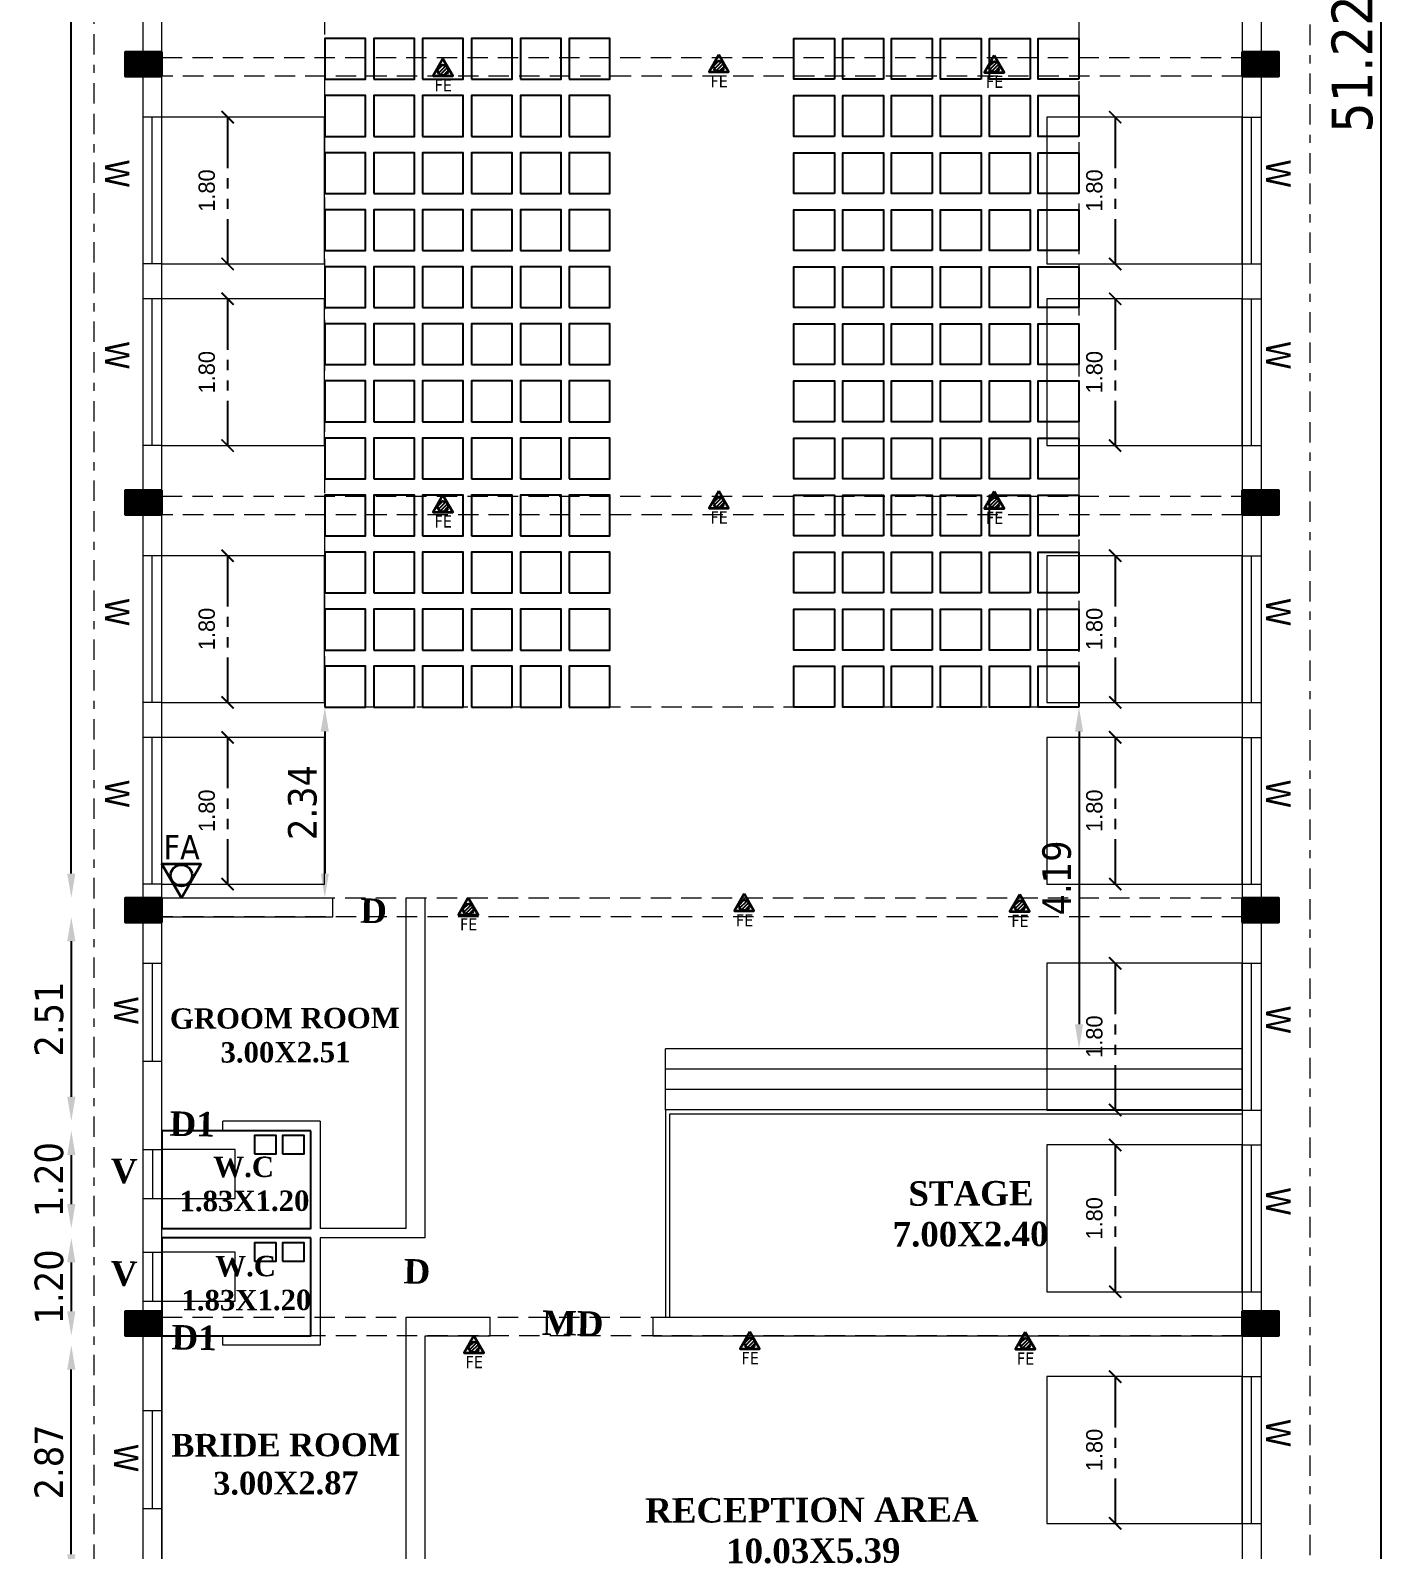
# Model space of a CAD drawing. Header units: metres. Extents: x -44 to 239, y -4 to 219.
# Drawn here: x 119.96 to 136.62, y 26.14 to 44.79 of the extents above; entities that cross this region are included whole.
import ezdxf

# ---------------------------------------------------------------- set-up
doc = ezdxf.new("R2010")
doc.units = ezdxf.units.M
doc.header["$MEASUREMENT"] = 0
for name, pattern in [('001- GROUND FLOOR PLAN$0$HIDDEN', [0.375, 0.25, -0.125]), ('BORDER2', [0.875, 0.25, -0.125, 0.25, -0.125, 0, -0.125]), ('HIDDEN2', [4.7625, 3.175, -1.5875]), ('PHANTOM2', [1.25, 0.625, -0.125, 0.125, -0.125, 0.125, -0.125])]:
    doc.linetypes.add(name, pattern=pattern)
for name, color, linetype in [('0 @ 1', 7, 'Continuous'), ('BLK_2_FLR_2_BLT_UP_AREA', 8, 'Continuous'), ('BLK_2_FLR_2_CARPET_AREA', 8, 'Continuous'), ('BLK_2_FLR_2_WASH', 55, 'Continuous'), ('BLK_2_FLR_2_WATER_CLOSET', 223, 'Continuous'), ('SEATING_AREA', 7, 'Continuous')]:
    doc.layers.add(name, color=color, linetype=linetype)
for name, color, linetype, lineweight in [('A-Column RCC', 6, 'Continuous', 30), ('A-Hatch Concrete-TC', 253, 'Continuous', 0), ('BLK_2_FLR_2_ROOM_1', 2, 'Continuous', 0), ('BLK_2_FLR_2_ROOM_1_LIGHT_VENTILATION_1', 232, 'Continuous', 0), ('BLK_2_FLR_2_SEATING_AREA', 7, 'Continuous', 0), ('FLOOR01', 7, 'Continuous', 30), ('TOILET_VENTILATION', 6, 'Continuous', 0)]:
    doc.layers.add(name, color=color, linetype=linetype, lineweight=lineweight)
doc.styles.add('CODE', font='tahoma.ttf')
doc.styles.add('MtXpl_Times_New_Roma', font='timesbd.ttf')
doc.styles.add('USA TEXT', font='GOTHIC.TTF')
doc.dimstyles.new('1-100-ED', dxfattribs={"dimtxt": 0.2, "dimasz": 0.15, "dimexe": 0.18, "dimexo": 0.0625, "dimgap": 0.15, "dimtad": 1, "dimzin": 0, "dimdsep": 46, "dimtxsty": 'USA TEXT', "dimblk": 'ARCHTICK', "dimcen": 0.1, "dimse1": 1, "dimse2": 1, "dimclrd": 256, "dimclrt": 256, "dimadec": 0, "dimazin": 0, "dimtfac": 1, "dimtofl": 0, "dimtmove": 0, "dimatfit": 3, "dimldrblk": 'ARCHTICK', "dimfxl": 0, "dimtolj": 1, "dimtzin": 0, "dimarcsym": 0})
doc.dimstyles.new('OUTER', dxfattribs={"dimscale": 0, "dimtxt": 0.35, "dimasz": 0.3, "dimexe": 0.18, "dimexo": 0.0625, "dimgap": 0.09, "dimtad": 1, "dimzin": 0, "dimdsep": 46, "dimtxsty": 'CODE', "dimcen": 0.09, "dimse1": 1, "dimse2": 1, "dimclrd": 256, "dimclrt": 1, "dimadec": 0, "dimazin": 0, "dimtfac": 1, "dimtofl": 0, "dimtmove": 2, "dimatfit": 3, "dimfxl": 0, "dimtolj": 1, "dimtzin": 0, "dimarcsym": 0})
pattern_1 = [(45, (53.7381, 28.2104), (-0.022097087, 0.022097087), [])]
pattern_2 = [(45, (57.119214, 28.204813), (-0.022097087, 0.022097087), [])]
pattern_3 = [(45, (50.35281, 28.161818), (-0.022097087, 0.022097087), [])]
pattern_4 = [(45, (53.7381, 22.8604), (-0.022097087, 0.022097087), [])]
pattern_5 = [(45, (57.119214, 22.854813), (-0.022097087, 0.022097087), [])]
pattern_6 = [(45, (50.35281, 22.811818), (-0.022097087, 0.022097087), [])]
pattern_7 = [(45, (54.049725, 17.91898), (-0.022097087, 0.022097087), [])]
pattern_8 = [(45, (57.43084, 17.913393), (-0.022097087, 0.022097087), [])]
pattern_9 = [(45, (50.664437, 17.8704), (-0.022097087, 0.022097087), [])]
pattern_10 = [(45, (54.118665, 12.54898), (-0.022097087, 0.022097087), [])]
pattern_11 = [(45, (57.49978, 12.543393), (-0.022097087, 0.022097087), [])]
pattern_12 = [(45, (50.733377, 12.5004), (-0.022097087, 0.022097087), [])]

# ---------------------------------------------------------------- blocks, each defined once
blk = doc.blocks.new('cq')
at = {"layer": 'A-Hatch Concrete-TC'}
h = blk.add_hatch(dxfattribs=at)
h.set_pattern_fill('ANSI31', scale=0.01, angle=90)
h.set_pattern_definition([(135, (0, 0), (-0.00088388347648, -0.00088388347648), [])])
h.paths.add_polyline_path([(8280.033, -864.633), (8280.033, -864.333), (8279.583, -864.333), (8279.583, -864.633)])
at = {"layer": 'A-Column RCC', "color": 7}
blk.add_lwpolyline([(8280.033, -864.633), (8280.033, -864.333), (8279.583, -864.333), (8279.583, -864.633)], close=True, dxfattribs=at)
blk = doc.blocks.new('*D1026')
at = {"lineweight": -2, "ltscale": 2}
blk.add_line((136.532, 69.481), (136.532, 19.264), dxfattribs=at)
at = {"ltscale": 2}
for points in [[(136.449, 69.481), (136.615, 69.481), (136.532, 69.981)], [(136.449, 19.264), (136.615, 19.264), (136.532, 18.764)]]:
    blk.add_solid(points, dxfattribs=at)
at = {"layer": 'Defpoints', "color": 0, "ltscale": 2}
for p in [(129.665, 69.981), (129.075, 18.764), (136.532, 18.764)]:
    blk.add_point(p, dxfattribs=at)
at = {"color": 1, "lineweight": 20, "ltscale": 2, "insert": (136.182, 44.373), "char_height": 0.5, "attachment_point": 5, "rotation": 90, "style": 'CODE'}
blk.add_mtext('\\A1;51.22', dxfattribs=at)
blk = doc.blocks.new('*D1029')
at = {"lineweight": -2}
blk.add_line((120.461, 26.094), (120.461, 28.359), dxfattribs=at)
for points in [[(120.411, 28.359), (120.511, 28.359), (120.461, 28.659)], [(120.411, 26.094), (120.511, 26.094), (120.461, 25.794)]]:
    blk.add_solid(points)
at = {"layer": 'Defpoints', "color": 0}
for p in [(120.461, 28.659), (121.572, 28.659), (121.572, 25.794)]:
    blk.add_point(p, dxfattribs=at)
at = {"color": 1, "lineweight": 20, "insert": (120.188, 27.227), "char_height": 0.35, "attachment_point": 5, "rotation": 90, "style": 'CODE'}
blk.add_mtext('\\A1;2.87', dxfattribs=at)
blk = doc.blocks.new('*D1030')
at = {"lineweight": -2}
blk.add_line((120.461, 33.614), (120.461, 31.705), dxfattribs=at)
for points in [[(120.411, 33.614), (120.511, 33.614), (120.461, 33.914)], [(120.411, 31.705), (120.511, 31.705), (120.461, 31.405)]]:
    blk.add_solid(points)
at = {"layer": 'Defpoints', "color": 0}
for p in [(121.572, 33.914), (120.461, 31.405), (121.572, 31.405)]:
    blk.add_point(p, dxfattribs=at)
at = {"color": 1, "lineweight": 20, "insert": (120.189, 32.659), "char_height": 0.35, "attachment_point": 5, "rotation": 90, "style": 'CODE'}
blk.add_mtext('\\A1;2.51', dxfattribs=at)
blk = doc.blocks.new('*D1031')
at = {"lineweight": -2}
blk.add_line((120.461, 30.99), (120.461, 30.39), dxfattribs=at)
for points in [[(120.411, 30.99), (120.511, 30.99), (120.461, 31.29)], [(120.411, 30.39), (120.511, 30.39), (120.461, 30.09)]]:
    blk.add_solid(points)
at = {"layer": 'Defpoints', "color": 0}
for p in [(122.322, 31.29), (120.461, 30.09), (123.517, 30.09)]:
    blk.add_point(p, dxfattribs=at)
at = {"color": 1, "lineweight": 20, "insert": (120.189, 30.69), "char_height": 0.35, "attachment_point": 5, "rotation": 90, "style": 'CODE'}
blk.add_mtext('\\A1;1.20', dxfattribs=at)
blk = doc.blocks.new('*D1032')
at = {"lineweight": -2}
blk.add_line((120.461, 29.674), (120.461, 29.074), dxfattribs=at)
for points in [[(120.411, 29.674), (120.511, 29.674), (120.461, 29.974)], [(120.411, 29.074), (120.511, 29.074), (120.461, 28.774)]]:
    blk.add_solid(points)
at = {"layer": 'Defpoints', "color": 0}
for p in [(123.517, 29.974), (120.461, 28.774), (121.572, 28.774)]:
    blk.add_point(p, dxfattribs=at)
at = {"color": 1, "lineweight": 20, "insert": (120.189, 29.374), "char_height": 0.35, "attachment_point": 5, "rotation": 90, "style": 'CODE'}
blk.add_mtext('\\A1;1.20', dxfattribs=at)
blk = doc.blocks.new('*U338')
at = {"color": 1}
blk.add_lwpolyline([(-0.25, -0.25), (0.25, -0.25), (0.25, 0.25), (-0.25, 0.25)], close=True, dxfattribs=at)
blk = doc.blocks.new('*U339')
at = {"color": 0, "linetype": 'ByBlock', "lineweight": -2}
for p in [(0, 3.5), (0.6, 3.5), (1.2, 3.5), (1.8, 3.5), (2.4, 3.5), (3, 3.5), (0, 2.8), (0.6, 2.8), (1.2, 2.8), (1.8, 2.8), (2.4, 2.8), (3, 2.8), (0, 2.1), (0.6, 2.1), (1.2, 2.1), (1.8, 2.1), (2.4, 2.1), (3, 2.1), (0, 1.4), (0.6, 1.4), (1.2, 1.4), (1.8, 1.4), (2.4, 1.4), (3, 1.4), (0, 0.7), (0.6, 0.7), (1.2, 0.7), (1.8, 0.7), (2.4, 0.7), (3, 0.7), (0, 0), (0.6, 0), (1.2, 0), (1.8, 0), (2.4, 0), (3, 0)]:
    blk.add_blockref('*U338', p, dxfattribs=at)
blk = doc.blocks.new('*U359')
at = {"color": 1}
blk.add_lwpolyline([(-0.25, -0.25), (0.25, -0.25), (0.25, 0.25), (-0.25, 0.25)], close=True, dxfattribs=at)
blk = doc.blocks.new('*U360')
at = {"color": 0, "linetype": 'ByBlock', "lineweight": -2}
for p in [(0, 3.5), (0.6, 3.5), (1.2, 3.5), (1.8, 3.5), (2.4, 3.5), (3, 3.5), (0, 2.8), (0.6, 2.8), (1.2, 2.8), (1.8, 2.8), (2.4, 2.8), (3, 2.8), (0, 2.1), (0.6, 2.1), (1.2, 2.1), (1.8, 2.1), (2.4, 2.1), (3, 2.1), (0, 1.4), (0.6, 1.4), (1.2, 1.4), (1.8, 1.4), (2.4, 1.4), (3, 1.4), (0, 0.7), (0.6, 0.7), (1.2, 0.7), (1.8, 0.7), (2.4, 0.7), (3, 0.7), (0, 0), (0.6, 0), (1.2, 0), (1.8, 0), (2.4, 0), (3, 0)]:
    blk.add_blockref('*U359', p, dxfattribs=at)
blk = doc.blocks.new('*U384')
at = {"color": 1}
blk.add_lwpolyline([(-0.25, -0.25), (0.25, -0.25), (0.25, 0.25), (-0.25, 0.25)], close=True, dxfattribs=at)
blk = doc.blocks.new('*U385')
at = {"color": 0, "linetype": 'ByBlock', "lineweight": -2}
for p in [(0, 3.5), (0.6, 3.5), (1.2, 3.5), (1.8, 3.5), (2.4, 3.5), (3, 3.5), (0, 2.8), (0.6, 2.8), (1.2, 2.8), (1.8, 2.8), (2.4, 2.8), (3, 2.8), (0, 2.1), (0.6, 2.1), (1.2, 2.1), (1.8, 2.1), (2.4, 2.1), (3, 2.1), (0, 1.4), (0.6, 1.4), (1.2, 1.4), (1.8, 1.4), (2.4, 1.4), (3, 1.4), (0, 0.7), (0.6, 0.7), (1.2, 0.7), (1.8, 0.7), (2.4, 0.7), (3, 0.7), (0, 0), (0.6, 0), (1.2, 0), (1.8, 0), (2.4, 0), (3, 0)]:
    blk.add_blockref('*U384', p, dxfattribs=at)
blk = doc.blocks.new('*U382')
at = {"color": 1}
blk.add_lwpolyline([(-0.25, -0.25), (0.25, -0.25), (0.25, 0.25), (-0.25, 0.25)], close=True, dxfattribs=at)
blk = doc.blocks.new('*U383')
at = {"color": 0, "linetype": 'ByBlock', "lineweight": -2}
for p in [(0, 3.5), (0.6, 3.5), (1.2, 3.5), (1.8, 3.5), (2.4, 3.5), (3, 3.5), (0, 2.8), (0.6, 2.8), (1.2, 2.8), (1.8, 2.8), (2.4, 2.8), (3, 2.8), (0, 2.1), (0.6, 2.1), (1.2, 2.1), (1.8, 2.1), (2.4, 2.1), (3, 2.1), (0, 1.4), (0.6, 1.4), (1.2, 1.4), (1.8, 1.4), (2.4, 1.4), (3, 1.4), (0, 0.7), (0.6, 0.7), (1.2, 0.7), (1.8, 0.7), (2.4, 0.7), (3, 0.7), (0, 0), (0.6, 0), (1.2, 0), (1.8, 0), (2.4, 0), (3, 0)]:
    blk.add_blockref('*U382', p, dxfattribs=at)
blk = doc.blocks.new('*D1037')
at = {"lineweight": -2}
blk.add_line((123.572, 36.185), (123.572, 34.444), dxfattribs=at)
for points in [[(123.522, 36.185), (123.622, 36.185), (123.572, 36.485)], [(123.522, 34.444), (123.622, 34.444), (123.572, 34.144)]]:
    blk.add_solid(points)
at = {"layer": 'Defpoints', "color": 0}
for p in [(123.572, 36.485), (123.572, 34.144), (123.572, 34.144)]:
    blk.add_point(p, dxfattribs=at)
at = {"color": 1, "lineweight": 20, "insert": (123.299, 35.315), "char_height": 0.35, "attachment_point": 5, "rotation": 90, "style": 'CODE'}
blk.add_mtext('\\A1;2.34', dxfattribs=at)
blk = doc.blocks.new('*D1038')
at = {"lineweight": -2}
blk.add_line((132.828, 36.185), (132.828, 32.594), dxfattribs=at)
for points in [[(132.778, 36.185), (132.878, 36.185), (132.828, 36.485)], [(132.778, 32.594), (132.878, 32.594), (132.828, 32.294)]]:
    blk.add_solid(points)
at = {"layer": 'Defpoints', "color": 0}
for p in [(132.828, 36.485), (132.828, 32.294), (132.828, 32.294)]:
    blk.add_point(p, dxfattribs=at)
at = {"color": 1, "lineweight": 20, "insert": (132.556, 34.39), "char_height": 0.35, "attachment_point": 5, "rotation": 90, "style": 'CODE'}
blk.add_mtext('\\A1;4.19', dxfattribs=at)
blk = doc.blocks.new('*D1042')
at = {"lineweight": -2}
blk.add_line((120.461, 34.444), (120.461, 64.991), dxfattribs=at)
for points in [[(120.411, 64.991), (120.511, 64.991), (120.461, 65.291)], [(120.411, 34.444), (120.511, 34.444), (120.461, 34.144)]]:
    blk.add_solid(points)
at = {"layer": 'Defpoints', "color": 0}
for p in [(120.461, 65.291), (121.572, 65.291), (121.572, 34.144)]:
    blk.add_point(p, dxfattribs=at)
at = {"color": 1, "lineweight": 20, "insert": (120.189, 49.718), "char_height": 0.35, "attachment_point": 5, "rotation": 90, "style": 'CODE'}
blk.add_mtext('\\A1;31.15', dxfattribs=at)
blk = doc.blocks.new('_ArchTick')
at = {"color": 0, "linetype": 'ByBlock', "const_width": 0.15}
blk.add_lwpolyline([(-0.5, -0.5), (0.5, 0.5)], dxfattribs=at)
blk = doc.blocks.new('*D699')
at = {"layer": 'BLK_2_FLR_2_ROOM_1_LIGHT_VENTILATION_1', "linetype": 'PHANTOM2', "lineweight": -2}
blk.add_line((122.379, 36.114), (122.379, 34.314), dxfattribs=at)
at = {"layer": 'Defpoints', "color": 0}
for p in [(121.71, 36.114), (121.71, 34.314), (122.379, 34.314)]:
    blk.add_point(p, dxfattribs=at)
at = {"layer": 'BLK_2_FLR_2_ROOM_1_LIGHT_VENTILATION_1', "lineweight": -2, "xscale": 0.15, "yscale": 0.15, "zscale": 0.15}
for p, rotation in [((122.379, 36.114), 90), ((122.379, 34.314), 270)]:
    blk.add_blockref('_ArchTick', p, dxfattribs=dict(at, rotation=rotation))
at = {"layer": 'BLK_2_FLR_2_ROOM_1_LIGHT_VENTILATION_1', "insert": (122.124, 35.214), "char_height": 0.2, "attachment_point": 5, "rotation": 90, "style": 'USA TEXT'}
blk.add_mtext('\\A1;1.80', dxfattribs=at)
blk = doc.blocks.new('*D700')
at = {"layer": 'BLK_2_FLR_2_ROOM_1_LIGHT_VENTILATION_1', "linetype": 'PHANTOM2', "lineweight": -2}
blk.add_line((122.379, 38.343), (122.379, 36.543), dxfattribs=at)
at = {"layer": 'Defpoints', "color": 0}
for p in [(121.71, 38.343), (121.71, 36.543), (122.379, 36.543)]:
    blk.add_point(p, dxfattribs=at)
at = {"layer": 'BLK_2_FLR_2_ROOM_1_LIGHT_VENTILATION_1', "lineweight": -2, "xscale": 0.15, "yscale": 0.15, "zscale": 0.15}
for p, rotation in [((122.379, 38.343), 90), ((122.379, 36.543), 270)]:
    blk.add_blockref('_ArchTick', p, dxfattribs=dict(at, rotation=rotation))
at = {"layer": 'BLK_2_FLR_2_ROOM_1_LIGHT_VENTILATION_1', "insert": (122.124, 37.443), "char_height": 0.2, "attachment_point": 5, "rotation": 90, "style": 'USA TEXT'}
blk.add_mtext('\\A1;1.80', dxfattribs=at)
blk = doc.blocks.new('*D701')
at = {"layer": 'BLK_2_FLR_2_ROOM_1_LIGHT_VENTILATION_1', "linetype": 'PHANTOM2', "lineweight": -2}
blk.add_line((122.379, 41.493), (122.379, 39.693), dxfattribs=at)
at = {"layer": 'Defpoints', "color": 0}
for p in [(121.71, 41.493), (121.71, 39.693), (122.379, 39.693)]:
    blk.add_point(p, dxfattribs=at)
at = {"layer": 'BLK_2_FLR_2_ROOM_1_LIGHT_VENTILATION_1', "lineweight": -2, "xscale": 0.15, "yscale": 0.15, "zscale": 0.15}
for p, rotation in [((122.379, 41.493), 90), ((122.379, 39.693), 270)]:
    blk.add_blockref('_ArchTick', p, dxfattribs=dict(at, rotation=rotation))
at = {"layer": 'BLK_2_FLR_2_ROOM_1_LIGHT_VENTILATION_1', "insert": (122.124, 40.593), "char_height": 0.2, "attachment_point": 5, "rotation": 90, "style": 'USA TEXT'}
blk.add_mtext('\\A1;1.80', dxfattribs=at)
blk = doc.blocks.new('*D702')
at = {"layer": 'BLK_2_FLR_2_ROOM_1_LIGHT_VENTILATION_1', "linetype": 'PHANTOM2', "lineweight": -2}
blk.add_line((122.379, 43.721), (122.379, 41.921), dxfattribs=at)
at = {"layer": 'Defpoints', "color": 0}
for p in [(121.71, 43.721), (121.71, 41.921), (122.379, 41.921)]:
    blk.add_point(p, dxfattribs=at)
at = {"layer": 'BLK_2_FLR_2_ROOM_1_LIGHT_VENTILATION_1', "lineweight": -2, "xscale": 0.15, "yscale": 0.15, "zscale": 0.15}
for p, rotation in [((122.379, 43.721), 90), ((122.379, 41.921), 270)]:
    blk.add_blockref('_ArchTick', p, dxfattribs=dict(at, rotation=rotation))
at = {"layer": 'BLK_2_FLR_2_ROOM_1_LIGHT_VENTILATION_1', "insert": (122.124, 42.821), "char_height": 0.2, "attachment_point": 5, "rotation": 90, "style": 'USA TEXT'}
blk.add_mtext('\\A1;1.80', dxfattribs=at)
blk = doc.blocks.new('*D720')
at = {"layer": 'BLK_2_FLR_2_ROOM_1_LIGHT_VENTILATION_1', "linetype": 'PHANTOM2', "lineweight": -2}
blk.add_line((133.272, 43.721), (133.272, 41.921), dxfattribs=at)
at = {"layer": 'Defpoints', "color": 0}
for p in [(132.603, 43.721), (132.603, 41.921), (133.272, 41.921)]:
    blk.add_point(p, dxfattribs=at)
at = {"layer": 'BLK_2_FLR_2_ROOM_1_LIGHT_VENTILATION_1', "lineweight": -2, "xscale": 0.15, "yscale": 0.15, "zscale": 0.15}
for p, rotation in [((133.272, 43.721), 90), ((133.272, 41.921), 270)]:
    blk.add_blockref('_ArchTick', p, dxfattribs=dict(at, rotation=rotation))
at = {"layer": 'BLK_2_FLR_2_ROOM_1_LIGHT_VENTILATION_1', "insert": (133.017, 42.821), "char_height": 0.2, "attachment_point": 5, "rotation": 90, "style": 'USA TEXT'}
blk.add_mtext('\\A1;1.80', dxfattribs=at)
blk = doc.blocks.new('*D721')
at = {"layer": 'BLK_2_FLR_2_ROOM_1_LIGHT_VENTILATION_1', "linetype": 'PHANTOM2', "lineweight": -2}
blk.add_line((133.272, 41.493), (133.272, 39.693), dxfattribs=at)
at = {"layer": 'Defpoints', "color": 0}
for p in [(132.603, 41.493), (132.603, 39.693), (133.272, 39.693)]:
    blk.add_point(p, dxfattribs=at)
at = {"layer": 'BLK_2_FLR_2_ROOM_1_LIGHT_VENTILATION_1', "lineweight": -2, "xscale": 0.15, "yscale": 0.15, "zscale": 0.15}
for p, rotation in [((133.272, 41.493), 90), ((133.272, 39.693), 270)]:
    blk.add_blockref('_ArchTick', p, dxfattribs=dict(at, rotation=rotation))
at = {"layer": 'BLK_2_FLR_2_ROOM_1_LIGHT_VENTILATION_1', "insert": (133.017, 40.593), "char_height": 0.2, "attachment_point": 5, "rotation": 90, "style": 'USA TEXT'}
blk.add_mtext('\\A1;1.80', dxfattribs=at)
blk = doc.blocks.new('*D722')
at = {"layer": 'BLK_2_FLR_2_ROOM_1_LIGHT_VENTILATION_1', "linetype": 'PHANTOM2', "lineweight": -2}
blk.add_line((133.272, 38.343), (133.272, 36.543), dxfattribs=at)
at = {"layer": 'Defpoints', "color": 0}
for p in [(132.603, 38.343), (132.603, 36.543), (133.272, 36.543)]:
    blk.add_point(p, dxfattribs=at)
at = {"layer": 'BLK_2_FLR_2_ROOM_1_LIGHT_VENTILATION_1', "lineweight": -2, "xscale": 0.15, "yscale": 0.15, "zscale": 0.15}
for p, rotation in [((133.272, 38.343), 90), ((133.272, 36.543), 270)]:
    blk.add_blockref('_ArchTick', p, dxfattribs=dict(at, rotation=rotation))
at = {"layer": 'BLK_2_FLR_2_ROOM_1_LIGHT_VENTILATION_1', "insert": (133.017, 37.443), "char_height": 0.2, "attachment_point": 5, "rotation": 90, "style": 'USA TEXT'}
blk.add_mtext('\\A1;1.80', dxfattribs=at)
blk = doc.blocks.new('*D723')
at = {"layer": 'BLK_2_FLR_2_ROOM_1_LIGHT_VENTILATION_1', "linetype": 'PHANTOM2', "lineweight": -2}
blk.add_line((133.272, 36.114), (133.272, 34.314), dxfattribs=at)
at = {"layer": 'Defpoints', "color": 0}
for p in [(132.603, 36.114), (132.603, 34.314), (133.272, 34.314)]:
    blk.add_point(p, dxfattribs=at)
at = {"layer": 'BLK_2_FLR_2_ROOM_1_LIGHT_VENTILATION_1', "lineweight": -2, "xscale": 0.15, "yscale": 0.15, "zscale": 0.15}
for p, rotation in [((133.272, 36.114), 90), ((133.272, 34.314), 270)]:
    blk.add_blockref('_ArchTick', p, dxfattribs=dict(at, rotation=rotation))
at = {"layer": 'BLK_2_FLR_2_ROOM_1_LIGHT_VENTILATION_1', "insert": (133.017, 35.214), "char_height": 0.2, "attachment_point": 5, "rotation": 90, "style": 'USA TEXT'}
blk.add_mtext('\\A1;1.80', dxfattribs=at)
blk = doc.blocks.new('*D724')
at = {"layer": 'BLK_2_FLR_2_ROOM_1_LIGHT_VENTILATION_1', "linetype": 'PHANTOM2', "lineweight": -2}
blk.add_line((133.272, 33.343), (133.272, 31.543), dxfattribs=at)
at = {"layer": 'Defpoints', "color": 0}
for p in [(132.603, 33.343), (132.603, 31.543), (133.272, 31.543)]:
    blk.add_point(p, dxfattribs=at)
at = {"layer": 'BLK_2_FLR_2_ROOM_1_LIGHT_VENTILATION_1', "lineweight": -2, "xscale": 0.15, "yscale": 0.15, "zscale": 0.15}
for p, rotation in [((133.272, 33.343), 90), ((133.272, 31.543), 270)]:
    blk.add_blockref('_ArchTick', p, dxfattribs=dict(at, rotation=rotation))
at = {"layer": 'BLK_2_FLR_2_ROOM_1_LIGHT_VENTILATION_1', "insert": (133.017, 32.443), "char_height": 0.2, "attachment_point": 5, "rotation": 90, "style": 'USA TEXT'}
blk.add_mtext('\\A1;1.80', dxfattribs=at)
blk = doc.blocks.new('*D725')
at = {"layer": 'BLK_2_FLR_2_ROOM_1_LIGHT_VENTILATION_1', "linetype": 'PHANTOM2', "lineweight": -2}
blk.add_line((133.272, 31.114), (133.272, 29.314), dxfattribs=at)
at = {"layer": 'Defpoints', "color": 0}
for p in [(132.603, 31.114), (132.603, 29.314), (133.272, 29.314)]:
    blk.add_point(p, dxfattribs=at)
at = {"layer": 'BLK_2_FLR_2_ROOM_1_LIGHT_VENTILATION_1', "lineweight": -2, "xscale": 0.15, "yscale": 0.15, "zscale": 0.15}
for p, rotation in [((133.272, 31.114), 90), ((133.272, 29.314), 270)]:
    blk.add_blockref('_ArchTick', p, dxfattribs=dict(at, rotation=rotation))
at = {"layer": 'BLK_2_FLR_2_ROOM_1_LIGHT_VENTILATION_1', "insert": (133.017, 30.214), "char_height": 0.2, "attachment_point": 5, "rotation": 90, "style": 'USA TEXT'}
blk.add_mtext('\\A1;1.80', dxfattribs=at)
blk = doc.blocks.new('*D726')
at = {"layer": 'BLK_2_FLR_2_ROOM_1_LIGHT_VENTILATION_1', "linetype": 'PHANTOM2', "lineweight": -2}
blk.add_line((133.272, 28.273), (133.272, 26.473), dxfattribs=at)
at = {"layer": 'Defpoints', "color": 0}
for p in [(132.603, 28.273), (132.603, 26.473), (133.272, 26.473)]:
    blk.add_point(p, dxfattribs=at)
at = {"layer": 'BLK_2_FLR_2_ROOM_1_LIGHT_VENTILATION_1', "lineweight": -2, "xscale": 0.15, "yscale": 0.15, "zscale": 0.15}
for p, rotation in [((133.272, 28.273), 90), ((133.272, 26.473), 270)]:
    blk.add_blockref('_ArchTick', p, dxfattribs=dict(at, rotation=rotation))
at = {"layer": 'BLK_2_FLR_2_ROOM_1_LIGHT_VENTILATION_1', "insert": (133.017, 27.373), "char_height": 0.2, "attachment_point": 5, "rotation": 90, "style": 'USA TEXT'}
blk.add_mtext('\\A1;1.80', dxfattribs=at)

msp = doc.modelspace()

# ---------------------------------------------------------------- hatches: boundary and pattern name
at = {"lineweight": 25}
h = msp.add_hatch(dxfattribs=at)
h.set_pattern_fill('ANSI31', color=256, scale=0.25)
h.set_pattern_definition(pattern_1)
h.paths.add_polyline_path([(128.34142, 44.34566, 1), (128.47256, 44.34566, 1)])
h = msp.add_hatch(dxfattribs=at)
h.set_pattern_fill('ANSI31', color=256, scale=0.25)
h.set_pattern_definition(pattern_1)
h.paths.add_polyline_path([(128.34142, 44.34566, 1), (128.47256, 44.34566, 1)])
h = msp.add_hatch(dxfattribs=at)
h.set_pattern_fill('ANSI31', color=256, scale=0.25)
h.set_pattern_definition(pattern_2)
h.paths.add_polyline_path([(131.72253, 44.34007, 1), (131.85367, 44.34007, 1)])
h = msp.add_hatch(dxfattribs=at)
h.set_pattern_fill('ANSI31', color=256, scale=0.25)
h.set_pattern_definition(pattern_2)
h.paths.add_polyline_path([(131.72253, 44.34007, 1), (131.85367, 44.34007, 1)])
h = msp.add_hatch(dxfattribs=at)
h.set_pattern_fill('ANSI31', color=256, scale=0.25)
h.set_pattern_definition(pattern_3)
h.paths.add_polyline_path([(124.95613, 44.29708, 1), (125.08727, 44.29708, 1)])
h = msp.add_hatch(dxfattribs=at)
h.set_pattern_fill('ANSI31', color=256, scale=0.25)
h.set_pattern_definition(pattern_3)
h.paths.add_polyline_path([(124.95613, 44.29708, 1), (125.08727, 44.29708, 1)])
h = msp.add_hatch(dxfattribs=at)
h.set_pattern_fill('ANSI31', color=256, scale=0.25)
h.set_pattern_definition(pattern_6)
h.paths.add_polyline_path([(124.95613, 38.94708, 1), (125.08727, 38.94708, 1)])
h = msp.add_hatch(dxfattribs=at)
h.set_pattern_fill('ANSI31', color=256, scale=0.25)
h.set_pattern_definition(pattern_6)
h.paths.add_polyline_path([(124.95613, 38.94708, 1), (125.08727, 38.94708, 1)])
h = msp.add_hatch(dxfattribs=at)
h.set_pattern_fill('ANSI31', color=256, scale=0.25)
h.set_pattern_definition(pattern_4)
h.paths.add_polyline_path([(128.34142, 38.99566, 1), (128.47256, 38.99566, 1)])
h = msp.add_hatch(dxfattribs=at)
h.set_pattern_fill('ANSI31', color=256, scale=0.25)
h.set_pattern_definition(pattern_4)
h.paths.add_polyline_path([(128.34142, 38.99566, 1), (128.47256, 38.99566, 1)])
h = msp.add_hatch(dxfattribs=at)
h.set_pattern_fill('ANSI31', color=256, scale=0.25)
h.set_pattern_definition(pattern_5)
h.paths.add_polyline_path([(131.72253, 38.99007, 1), (131.85367, 38.99007, 1)])
h = msp.add_hatch(dxfattribs=at)
h.set_pattern_fill('ANSI31', color=256, scale=0.25)
h.set_pattern_definition(pattern_5)
h.paths.add_polyline_path([(131.72253, 38.99007, 1), (131.85367, 38.99007, 1)])
h = msp.add_hatch(dxfattribs=at)
h.set_pattern_fill('ANSI31', color=256, scale=0.25)
h.set_pattern_definition(pattern_9)
h.paths.add_polyline_path([(125.26775, 34.00566, 1), (125.39889, 34.00566, 1)])
h = msp.add_hatch(dxfattribs=at)
h.set_pattern_fill('ANSI31', color=256, scale=0.25)
h.set_pattern_definition(pattern_9)
h.paths.add_polyline_path([(125.26775, 34.00566, 1), (125.39889, 34.00566, 1)])
h = msp.add_hatch(dxfattribs=at)
h.set_pattern_fill('ANSI31', color=256, scale=0.25)
h.set_pattern_definition(pattern_7)
h.paths.add_polyline_path([(128.65304, 34.05424, 1), (128.78418, 34.05424, 1)])
h = msp.add_hatch(dxfattribs=at)
h.set_pattern_fill('ANSI31', color=256, scale=0.25)
h.set_pattern_definition(pattern_7)
h.paths.add_polyline_path([(128.65304, 34.05424, 1), (128.78418, 34.05424, 1)])
h = msp.add_hatch(dxfattribs=at)
h.set_pattern_fill('ANSI31', color=256, scale=0.25)
h.set_pattern_definition(pattern_8)
h.paths.add_polyline_path([(132.03416, 34.04865, 1), (132.1653, 34.04865, 1)])
h = msp.add_hatch(dxfattribs=at)
h.set_pattern_fill('ANSI31', color=256, scale=0.25)
h.set_pattern_definition(pattern_8)
h.paths.add_polyline_path([(132.03416, 34.04865, 1), (132.1653, 34.04865, 1)])
h = msp.add_hatch(dxfattribs=at)
h.set_pattern_fill('ANSI31', color=256, scale=0.25)
h.set_pattern_definition(pattern_10)
h.paths.add_polyline_path([(128.72198, 28.68424, 1), (128.85312, 28.68424, 1)])
h = msp.add_hatch(dxfattribs=at)
h.set_pattern_fill('ANSI31', color=256, scale=0.25)
h.set_pattern_definition(pattern_10)
h.paths.add_polyline_path([(128.72198, 28.68424, 1), (128.85312, 28.68424, 1)])
h = msp.add_hatch(dxfattribs=at)
h.set_pattern_fill('ANSI31', color=256, scale=0.25)
h.set_pattern_definition(pattern_11)
h.paths.add_polyline_path([(132.1031, 28.67865, 1), (132.23424, 28.67865, 1)])
h = msp.add_hatch(dxfattribs=at)
h.set_pattern_fill('ANSI31', color=256, scale=0.25)
h.set_pattern_definition(pattern_11)
h.paths.add_polyline_path([(132.1031, 28.67865, 1), (132.23424, 28.67865, 1)])
h = msp.add_hatch(dxfattribs=at)
h.set_pattern_fill('ANSI31', color=256, scale=0.25)
h.set_pattern_definition(pattern_12)
h.paths.add_polyline_path([(125.33669, 28.63566, 1), (125.46783, 28.63566, 1)])
h = msp.add_hatch(dxfattribs=at)
h.set_pattern_fill('ANSI31', color=256, scale=0.25)
h.set_pattern_definition(pattern_12)
h.paths.add_polyline_path([(125.33669, 28.63566, 1), (125.46783, 28.63566, 1)])

# ---------------------------------------------------------------- linework, layer by layer
at = {"color": 7, "linetype": '001- GROUND FLOOR PLAN$0$HIDDEN', "lineweight": 20}
for p, q in [((121.5717, 44.45257), (134.8317, 44.45257)), ((134.8317, 44.22257), (121.5717, 44.22257)), ((121.5717, 39.07407), (134.8317, 39.07407)), ((134.8317, 38.84407), (121.5717, 38.84407)), ((121.5717, 34.14407), (134.8317, 34.14407)), ((134.8317, 33.91407), (121.5717, 33.91407)), ((121.5717, 29.00407), (134.8317, 29.00407)), ((134.8317, 28.77407), (121.5717, 28.77407))]:
    msp.add_line(p, q, dxfattribs=at)
at = {"color": 7, "lineweight": 20}
for p, q in [((121.56767, 43.72102), (121.33767, 43.72102)), ((134.8317, 43.72102), (135.0617, 43.72102)), ((121.56767, 41.92102), (121.33767, 41.92102)), ((134.8317, 41.92102), (135.0617, 41.92102)), ((121.56767, 41.49267), (121.33767, 41.49267)), ((134.8317, 41.49267), (135.0617, 41.49267)), ((121.56767, 39.69267), (121.33767, 39.69267)), ((134.8317, 39.69267), (135.0617, 39.69267)), ((121.56767, 38.34252), (121.33767, 38.34252)), ((134.8317, 38.34252), (135.0617, 38.34252)), ((121.56767, 36.54252), (121.33767, 36.54252)), ((134.8317, 36.54252), (135.0617, 36.54252)), ((121.56767, 36.11417), (121.33767, 36.11417)), ((134.8317, 36.11417), (135.0617, 36.11417)), ((121.56767, 34.31417), (121.33767, 34.31417)), ((134.8317, 34.31417), (135.0617, 34.31417)), ((121.5717, 34.14407), (123.6717, 34.14407)), ((123.6717, 33.91407), (123.6717, 34.14407)), ((124.5717, 34.14407), (124.8017, 34.14407)), ((124.5717, 30.08966), (124.5717, 34.14407)), ((124.8017, 29.97407), (124.8017, 34.14407)), ((121.5717, 33.91407), (123.6717, 33.91407)), ((121.5717, 33.34004), (121.3417, 33.34004)), ((134.8317, 33.34252), (135.0617, 33.34252)), ((134.8317, 32.29407), (127.7517, 32.29407)), ((127.7517, 31.54407), (127.7517, 32.29407)), ((121.5717, 32.14004), (121.3417, 32.14004)), ((134.8317, 32.04407), (127.7517, 32.04407)), ((134.8317, 31.79407), (127.7517, 31.79407)), ((134.8317, 31.54407), (127.7517, 31.54407)), ((127.7517, 31.54407), (127.7517, 29.00407)), ((134.8317, 31.54252), (135.0617, 31.54252)), ((123.5167, 31.40466), (122.3217, 31.40466)), ((122.3217, 31.28966), (122.3217, 31.40466)), ((123.5167, 31.40466), (123.5167, 30.08966)), ((123.4017, 31.28966), (122.3217, 31.28966)), ((123.4017, 31.28966), (123.4017, 30.08966)), ((121.3417, 31.05753), (121.5717, 31.05753)), ((121.4567, 31.05753), (121.4567, 30.45753)), ((134.8317, 31.11417), (135.0617, 31.11417)), ((121.3417, 30.45753), (121.5717, 30.45753)), ((123.4017, 30.08966), (121.5717, 30.08966)), ((124.5717, 30.08966), (123.5167, 30.08966)), ((123.4017, 29.97407), (121.5717, 29.97407)), ((121.5717, 29.97407), (121.5717, 23.45407)), ((123.4017, 29.97407), (123.4017, 28.77407)), ((124.8017, 29.97407), (123.5167, 29.97407)), ((123.5167, 29.97407), (123.5167, 28.65907)), ((121.3417, 29.79993), (121.5717, 29.79993)), ((121.4567, 29.79993), (121.4567, 29.19993)), ((134.8317, 29.31417), (135.0617, 29.31417)), ((121.3417, 29.19993), (121.5717, 29.19993)), ((124.5717, 29.00407), (125.6017, 29.00407)), ((124.5717, 25.79407), (124.5717, 29.00407)), ((125.6017, 28.77407), (125.6017, 29.00407)), ((127.6017, 29.00407), (134.8317, 29.00407)), ((127.6017, 28.77407), (127.6017, 29.00407)), ((123.4017, 28.77407), (122.31283, 28.77407)), ((122.3217, 28.65907), (122.3217, 28.77407)), ((124.8017, 28.77407), (125.6017, 28.77407)), ((124.8017, 25.15893), (124.8017, 28.77407)), ((127.6017, 28.77407), (134.8317, 28.77407)), ((123.5167, 28.65907), (122.3217, 28.65907)), ((134.8317, 28.27252), (135.0617, 28.27252)), ((121.5717, 27.85147), (121.3417, 27.85147)), ((121.5717, 26.65147), (121.3417, 26.65147)), ((134.8317, 26.47252), (135.0617, 26.47252))]:
    msp.add_line(p, q, dxfattribs=at)
at = {"color": 7, "linetype": 'HIDDEN2', "lineweight": 20}
for p, q in [((121.45267, 41.92102), (121.45267, 43.72102)), ((134.9467, 41.92102), (134.9467, 43.72102)), ((121.45267, 39.69267), (121.45267, 41.49267)), ((134.9467, 39.69267), (134.9467, 41.49267)), ((121.45267, 36.54252), (121.45267, 38.34252)), ((134.9467, 36.54252), (134.9467, 38.34252)), ((121.45267, 34.31417), (121.45267, 36.11417)), ((134.9467, 34.31417), (134.9467, 36.11417)), ((121.4567, 32.14004), (121.4567, 33.34004)), ((134.9467, 31.54252), (134.9467, 33.34252)), ((134.9467, 29.31417), (134.9467, 31.11417)), ((134.9467, 26.47252), (134.9467, 28.27252)), ((121.4567, 26.65147), (121.4567, 27.85147))]:
    msp.add_line(p, q, dxfattribs=at)
at = {"linetype": 'BORDER2', "lineweight": 20}
msp.add_lwpolyline([(120.7417, 18.16407), (120.7417, 70.58107), (135.6617, 70.58107), (135.6617, 18.16407)], close=True, dxfattribs=at)
at = {"color": 7, "lineweight": 20}
for points in [[(134.8317, 67.52107), (134.8317, 21.22407)], [(134.8317, 31.49407), (127.8017, 31.49407), (127.8017, 29.00407)]]:
    msp.add_lwpolyline(points, dxfattribs=at)
at = {"lineweight": 35}
for points in [[(125.0217, 44.43549), (124.90183, 44.22787), (125.14157, 44.22787)], [(125.0217, 44.43549), (124.90183, 44.22787), (125.14157, 44.22787)], [(128.40699, 44.48408), (128.28711, 44.27645), (128.52686, 44.27645)], [(128.40699, 44.48408), (128.28711, 44.27645), (128.52686, 44.27645)], [(131.7881, 44.47849), (131.66823, 44.27086), (131.90798, 44.27086)], [(131.7881, 44.47849), (131.66823, 44.27086), (131.90798, 44.27086)], [(125.0217, 39.08549), (124.90183, 38.87787), (125.14157, 38.87787)], [(125.0217, 39.08549), (124.90183, 38.87787), (125.14157, 38.87787)], [(128.40699, 39.13408), (128.28711, 38.92645), (128.52686, 38.92645)], [(128.40699, 39.13408), (128.28711, 38.92645), (128.52686, 38.92645)], [(131.7881, 39.12849), (131.66823, 38.92086), (131.90798, 38.92086)], [(131.7881, 39.12849), (131.66823, 38.92086), (131.90798, 38.92086)], [(121.81145, 34.14407), (122.05119, 34.55933), (121.5717, 34.55933)], [(121.81145, 34.14407), (122.05119, 34.55933), (121.5717, 34.55933)], [(125.33332, 34.14407), (125.21345, 33.93645), (125.4532, 33.93645)], [(125.33332, 34.14407), (125.21345, 33.93645), (125.4532, 33.93645)], [(128.71861, 34.19266), (128.59874, 33.98503), (128.83849, 33.98503)], [(128.71861, 34.19266), (128.59874, 33.98503), (128.83849, 33.98503)], [(132.09973, 34.18707), (131.97985, 33.97944), (132.2196, 33.97944)], [(132.09973, 34.18707), (131.97985, 33.97944), (132.2196, 33.97944)], [(125.40226, 28.77407), (125.28239, 28.56645), (125.52214, 28.56645)], [(125.40226, 28.77407), (125.28239, 28.56645), (125.52214, 28.56645)], [(128.78755, 28.82266), (128.66768, 28.61503), (128.90743, 28.61503)], [(128.78755, 28.82266), (128.66768, 28.61503), (128.90743, 28.61503)], [(132.16867, 28.81707), (132.04879, 28.60944), (132.28854, 28.60944)], [(132.16867, 28.81707), (132.04879, 28.60944), (132.28854, 28.60944)]]:
    msp.add_lwpolyline(points, close=True, dxfattribs=at)
for centre, radius in [((128.40699, 44.34566), 0.06557), ((128.40699, 44.34566), 0.06557), ((131.7881, 44.34007), 0.06557), ((131.7881, 44.34007), 0.06557), ((125.0217, 44.29708), 0.06557), ((125.0217, 44.29708), 0.06557), ((125.0217, 38.94708), 0.06557), ((125.0217, 38.94708), 0.06557), ((128.40699, 38.99566), 0.06557), ((128.40699, 38.99566), 0.06557), ((131.7881, 38.99007), 0.06557), ((131.7881, 38.99007), 0.06557), ((121.81145, 34.42091), 0.13114), ((121.81145, 34.42091), 0.13114), ((125.33332, 34.00566), 0.06557), ((125.33332, 34.00566), 0.06557), ((128.71861, 34.05424), 0.06557), ((128.71861, 34.05424), 0.06557), ((132.09973, 34.04865), 0.06557), ((132.09973, 34.04865), 0.06557), ((128.78755, 28.68424), 0.06557), ((128.78755, 28.68424), 0.06557), ((132.16867, 28.67865), 0.06557), ((132.16867, 28.67865), 0.06557), ((125.40226, 28.63566), 0.06557), ((125.40226, 28.63566), 0.06557)]:
    msp.add_circle(centre, radius, dxfattribs=at)
at = {"layer": 'BLK_2_FLR_2_BLT_UP_AREA', "color": 8, "lineweight": 20}
msp.add_lwpolyline([(121.3417, 18.76407), (121.3417, 69.98107), (135.0617, 69.98107), (135.0617, 18.76407)], close=True, dxfattribs=at)
at = {"layer": 'BLK_2_FLR_2_CARPET_AREA', "color": 8, "lineweight": 20}
msp.add_lwpolyline([(132.6017, 67.52107), (134.8317, 67.52107), (134.8317, 29.00407), (134.8317, 23.45407), (121.5717, 23.45407), (121.5717, 65.29107), (126.5717, 65.29107), (126.5717, 69.75107), (132.6017, 69.75107)], close=True, dxfattribs=at)
at = {"layer": 'BLK_2_FLR_2_ROOM_1'}
msp.add_lwpolyline([(132.6017, 67.52107), (134.8317, 67.52107), (134.8317, 29.00407), (134.8317, 23.45407), (121.5717, 23.45407), (121.5717, 65.29107), (126.5717, 65.29107), (126.5717, 69.75107), (132.6017, 69.75107)], close=True, dxfattribs=at)
at = {"layer": 'BLK_2_FLR_2_ROOM_1_LIGHT_VENTILATION_1', "color": 2}
for points in [[(121.56767, 41.92102), (123.56767, 41.92102), (123.56767, 43.72102), (121.56767, 43.72102)], [(132.4317, 41.92102), (134.8317, 41.92102), (134.8317, 43.72102), (132.4317, 43.72102)], [(121.56767, 39.69267), (123.56767, 39.69267), (123.56767, 41.49267), (121.56767, 41.49267)], [(132.4317, 39.69267), (134.8317, 39.69267), (134.8317, 41.49267), (132.4317, 41.49267)], [(121.56767, 36.54252), (123.56767, 36.54252), (123.56767, 38.34252), (121.56767, 38.34252)], [(132.4317, 36.54252), (134.8317, 36.54252), (134.8317, 38.34252), (132.4317, 38.34252)], [(121.56767, 34.31417), (123.56767, 34.31417), (123.56767, 36.11417), (121.56767, 36.11417)], [(132.4317, 34.31417), (134.8317, 34.31417), (134.8317, 36.11417), (132.4317, 36.11417)], [(132.4317, 31.54252), (134.8317, 31.54252), (134.8317, 33.34252), (132.4317, 33.34252)], [(132.4317, 29.31417), (134.8317, 29.31417), (134.8317, 31.11417), (132.4317, 31.11417)], [(132.4317, 26.47252), (134.8317, 26.47252), (134.8317, 28.27252), (132.4317, 28.27252)]]:
    msp.add_lwpolyline(points, close=True, dxfattribs=at)
at = {"layer": 'BLK_2_FLR_2_SEATING_AREA', "linetype": '001- GROUND FLOOR PLAN$0$HIDDEN', "lineweight": 20}
msp.add_lwpolyline([(123.5717, 63.28917), (132.82767, 63.28917), (132.82767, 36.48549), (123.5717, 36.48549)], close=True, dxfattribs=at)
at = {"layer": 'BLK_2_FLR_2_WASH', "ltscale": 0.5}
for points in [[(122.7094, 31.00506), (122.97449, 31.00506), (122.97449, 31.23045), (122.7094, 31.23045)], [(122.7094, 29.68947), (122.97449, 29.68947), (122.97449, 29.91486), (122.7094, 29.91486)]]:
    msp.add_lwpolyline(points, close=True, dxfattribs=at)
at = {"layer": 'BLK_2_FLR_2_WASH', "color": 60, "ltscale": 0.5}
for points in [[(123.05469, 31.00506), (123.31979, 31.00506), (123.31979, 31.23045), (123.05469, 31.23045)], [(123.05469, 29.68947), (123.31979, 29.68947), (123.31979, 29.91486), (123.05469, 29.91486)]]:
    msp.add_lwpolyline(points, close=True, dxfattribs=at)
at = {"layer": 'BLK_2_FLR_2_WATER_CLOSET', "color": 1, "ltscale": 400}
msp.add_lwpolyline([(123.4017, 31.28966), (121.5717, 31.28966), (121.5717, 30.08966), (123.4017, 30.08966)], close=True, dxfattribs=at)
at = {"layer": 'BLK_2_FLR_2_WATER_CLOSET', "color": 233, "ltscale": 400}
for points in [[(123.4017, 31.28966), (121.5717, 31.28966), (121.5717, 30.08966), (123.4017, 30.08966)], [(123.4017, 29.97407), (121.5717, 29.97407), (121.5717, 28.77407), (123.4017, 28.77407)]]:
    msp.add_lwpolyline(points, close=True, dxfattribs=at)
at = {"layer": 'BLK_2_FLR_2_WATER_CLOSET', "color": 2, "ltscale": 400}
msp.add_lwpolyline([(123.4017, 29.97407), (121.5717, 29.97407), (121.5717, 28.77407), (123.4017, 28.77407)], close=True, dxfattribs=at)
at = {"layer": 'SEATING_AREA', "linetype": '001- GROUND FLOOR PLAN$0$HIDDEN', "lineweight": 20}
msp.add_lwpolyline([(123.5717, 63.28909), (132.82767, 63.28909), (132.82767, 36.48541), (123.5717, 36.48541)], close=True, dxfattribs=at)
at = {"layer": 'TOILET_VENTILATION'}
for points in [[(121.5717, 31.05753), (121.5717, 30.45753), (122.4717, 30.45753), (122.4717, 31.05753)], [(121.5717, 29.79993), (121.5717, 29.19993), (122.4717, 29.19993), (122.4717, 29.79993)]]:
    msp.add_lwpolyline(points, close=True, dxfattribs=at)

# ---------------------------------------------------------------- block references
at = {"color": 7, "lineweight": 20}
for name, p in [('*U339', (123.8217, 40.93549)), ('cq', (-8158.46162, 908.8551)), ('*U385', (123.8217, 36.73549))]:
    msp.add_blockref(name, p, dxfattribs=at)
at = {"color": 7, "lineweight": 20, "xscale": -1}
for name, p in [('*U360', (132.57767, 40.93549)), ('cq', (8414.86502, 908.8551)), ('*U383', (132.57767, 36.73549))]:
    msp.add_blockref(name, p, dxfattribs=at)
at = {"color": 7, "lineweight": 20, "xscale": -1, "rotation": 180}
for p in [(-8158.46162, -825.48845), (-8158.46162, -830.48845), (-8158.46162, -835.55845)]:
    msp.add_blockref('cq', p, dxfattribs=at)
at = {"color": 7, "lineweight": 20, "rotation": 180}
for p in [(8414.86502, -825.48845), (8414.86502, -830.48845), (8414.86502, -835.55845)]:
    msp.add_blockref('cq', p, dxfattribs=at)

# ---------------------------------------------------------------- texts
at = {"lineweight": 35, "style": 'CODE'}
for s, height, p in [('FE', 0.15, (128.30484, 44.08605)), ('FE', 0.15, (128.30484, 44.08605)), ('FE', 0.15, (131.68595, 44.08046)), ('FE', 0.15, (131.68595, 44.08046)), ('FE', 0.15, (124.91955, 44.03747)), ('FE', 0.15, (124.91955, 44.03747)), ('FE', 0.15, (124.91955, 38.68747)), ('FE', 0.15, (124.91955, 38.68747)), ('FE', 0.15, (128.30484, 38.73605)), ('FE', 0.15, (128.30484, 38.73605)), ('FE', 0.15, (131.68595, 38.73046)), ('FE', 0.15, (131.68595, 38.73046)), ('FA', 0.3, (121.59234, 34.6159)), ('FE', 0.15, (128.61646, 33.79463)), ('FE', 0.15, (128.61646, 33.79463)), ('FE', 0.15, (131.99758, 33.78904)), ('FE', 0.15, (131.99758, 33.78904)), ('FE', 0.15, (125.23117, 33.74605)), ('FE', 0.15, (125.23117, 33.74605)), ('FE', 0.15, (128.6854, 28.42463)), ('FE', 0.15, (128.6854, 28.42463)), ('FE', 0.15, (132.06652, 28.41904)), ('FE', 0.15, (132.06652, 28.41904)), ('FE', 0.15, (125.30011, 28.37605)), ('FE', 0.15, (125.30011, 28.37605))]:
    msp.add_text(s, height=height, dxfattribs=at).set_placement(p)
at = {"color": 7, "lineweight": 20, "style": 'MtXpl_Times_New_Roma'}
for s, p in [('D', (124.00425, 33.84015)), ('D1', (121.66477, 31.22759)), ('V', (120.94145, 30.64831)), ('V', (120.94145, 29.39071)), ('D', (124.5369, 29.41632)), ('D1', (121.68853, 28.60695)), ('MD', (126.23459, 28.78529))]:
    msp.add_text(s, height=0.3, rotation=358.871089, dxfattribs=at).set_placement(p)
at = {"color": 7, "lineweight": 20, "width": 4.2657949, "attachment_point": 7, "rotation": 0.182444, "style": 'MtXpl_Times_New_Roma'}
for s, insert, char_height in [('{\\W8.236758; }GROOM ROOM\\P{\\W7.40158;  }3.00X2.51', (120.89513, 32.11489), 0.25), ('{\\W9.62229;  }W.C\\P{\\W7.41135;  }1.83X1.20', (120.38976, 30.29106), 0.25), ('{\\W6.31569;  }STAGE\\P{\\W5.45729;  }7.00X2.40', (129.30477, 29.85759), 0.3), ('{\\W9.62229;  }W.C\\P{\\W7.41135;  }1.83X1.20', (120.4136, 29.07407), 0.25), ('{\\W7.390834; }BRIDE ROOM\\P{\\W6.11339;  }3.00X2.87', (120.90958, 26.81456), 0.28), ('{\\W1.220247; }RECEPTION AREA\\P{\\W9.977083; }10.03X5.39', (127.36772, 25.97367), 0.3)]:
    msp.add_mtext(s, dxfattribs=dict(at, insert=insert, char_height=char_height))
at = {"layer": 'FLOOR01', "color": 7, "lineweight": 20, "style": 'CODE'}
for p in [(120.87495, 43.20364), (135.12442, 43.20364), (120.87495, 40.97529), (135.12442, 40.97529), (120.87495, 37.82514), (135.12442, 37.82514), (120.87495, 35.59679), (135.12442, 35.59679), (120.98456, 32.9377), (135.12442, 32.82514), (135.12442, 30.59679), (135.12442, 27.75514), (120.98456, 27.44913)]:
    msp.add_text('W', height=0.3, rotation=270, dxfattribs=at).set_placement(p)

# ---------------------------------------------------------------- dimensions: what is measured, and where the dimension line sits
at = {"layer": '0 @ 1', "color": 7, "lineweight": 20, "ltscale": 2}
dim = msp.add_linear_dim(base=(136.53192, 18.76407), p1=(129.66547, 69.98107), p2=(129.07468, 18.76407), angle=90, dimstyle='OUTER', override={"dimscale": 1, "dimtxt": 0.5, "dimasz": 0.5, "dimtad": 3, "dimtix": 0, "dimtofl": 0, "dimtmove": 2, "dimatfit": 3}, dxfattribs=at)
dim.commit()
dim.dimension.update_dxf_attribs({"geometry": '*D1026', "text_midpoint": (136.18151, 44.37257)})
at = {"layer": '0 @ 1', "color": 7, "lineweight": 20}
for base, p1, p2, picture, middle in [((120.46146, 65.29107), (121.5717, 34.14407), (121.5717, 65.29107), '*D1042', (120.18917, 49.71757)), ((123.5717, 34.14407), (123.5717, 36.48549), (123.5717, 34.14407), '*D1037', (123.29941, 35.31478)), ((132.82767, 32.29407), (132.82767, 36.48549), (132.82767, 32.29407), '*D1038', (132.55574, 34.38978)), ((120.46146, 31.40466), (121.5717, 33.91407), (121.5717, 31.40466), '*D1030', (120.18917, 32.65937)), ((120.46146, 30.08966), (122.3217, 31.28966), (123.5167, 30.08966), '*D1031', (120.18917, 30.68966)), ((120.46146, 28.77407), (123.5167, 29.97407), (121.5717, 28.77407), '*D1032', (120.18917, 29.37407)), ((120.4614579595, 28.659073191), (121.5716991962, 25.794073191), (121.5716991962, 28.659073191), '*D1029', (120.1884660186, 27.226573191))]:
    dim = msp.add_linear_dim(base=base, p1=p1, p2=p2, angle=90, dimstyle='OUTER', override={"dimscale": 1, "dimtix": 0, "dimtofl": 0, "dimtmove": 2, "dimatfit": 3}, dxfattribs=at)
    dim.commit()
    dim.dimension.update_dxf_attribs({"geometry": picture, "text_midpoint": middle})
at = {"layer": 'BLK_2_FLR_2_ROOM_1_LIGHT_VENTILATION_1', "color": 232}
for base, p1, p2, picture, middle in [((122.37935, 41.92102), (121.71047, 43.72102), (121.71047, 41.92102), '*D702', (122.12432, 42.82102)), ((133.27194, 41.92102), (132.60306, 43.72102), (132.60306, 41.92102), '*D720', (133.01691, 42.82102)), ((122.37935, 39.69267), (121.71047, 41.49267), (121.71047, 39.69267), '*D701', (122.12432, 40.59267)), ((133.27194, 39.69267), (132.60306, 41.49267), (132.60306, 39.69267), '*D721', (133.01691, 40.59267)), ((122.37935, 36.54252), (121.71047, 38.34252), (121.71047, 36.54252), '*D700', (122.12432, 37.44252)), ((133.27194, 36.54252), (132.60306, 38.34252), (132.60306, 36.54252), '*D722', (133.01691, 37.44252)), ((122.37935, 34.31417), (121.71047, 36.11417), (121.71047, 34.31417), '*D699', (122.12432, 35.21417)), ((133.27194, 34.31417), (132.60306, 36.11417), (132.60306, 34.31417), '*D723', (133.01691, 35.21417)), ((133.27194, 31.54252), (132.60306, 33.34252), (132.60306, 31.54252), '*D724', (133.01691, 32.44252)), ((133.27194, 29.31417), (132.60306, 31.11417), (132.60306, 29.31417), '*D725', (133.01691, 30.21417)), ((133.27194, 26.47252), (132.60306, 28.27252), (132.60306, 26.47252), '*D726', (133.01691, 27.37252))]:
    dim = msp.add_linear_dim(base=base, p1=p1, p2=p2, angle=90, dimstyle='1-100-ED', override={"dimfxl": 75, "dimarcsym": 2}, dxfattribs=at)
    dim.commit()
    dim.dimension.update_dxf_attribs({"geometry": picture, "text_midpoint": middle})

doc.saveas('drawing.dxf')
